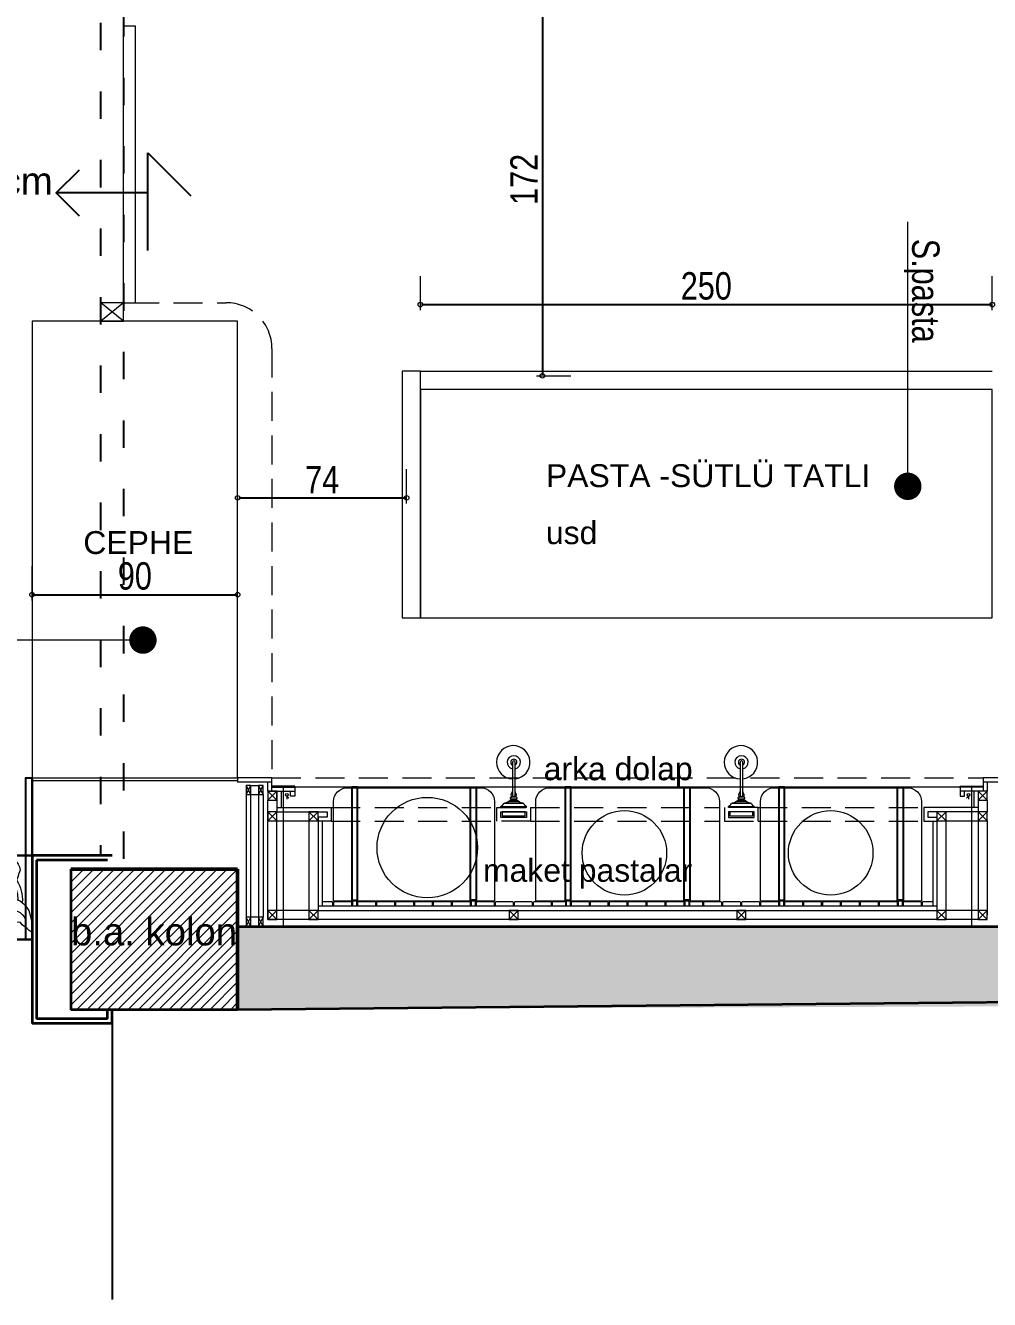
# Model space of a CAD drawing. Header units: millimetres. Extents: x 54215 to 67697, y 23496 to 56611.
# Drawn here: x 56308 to 56730, y 44466 to 45023 of the extents above; entities that cross this region are included whole.
import ezdxf

# ---------------------------------------------------------------- set-up
doc = ezdxf.new("R2010")
doc.units = ezdxf.units.MM
doc.linetypes.add('ACAD_ISO03W100', pattern=[30, 12, -18])
doc.linetypes.add('DASHED', pattern=[19.05, 12.7, -6.35])
for name, color, linetype, lineweight in [('- 0.09', 9, 'Continuous', 9), ('- 0.25', 43, 'Continuous', 25), ('- 0.35', 3, 'Continuous', 35), ('- 0.50', 30, 'Continuous', 50), ('b_ince', 87, 'Continuous', 15), ('no3_ahsap gorunus on ince', 32, 'Continuous', 13), ('no3_cam gorunus on', 142, 'Continuous', 15), ('no3_cam kesit arka', 141, 'Continuous', 18), ('no3_duvar kaplama', 8, 'Continuous', 0), ('no3_duvar mevcut', 4, 'Continuous', 35), ('no3_kutu profil gorunus', 8, 'Continuous', 0), ('no3_kutuprofil kesit', 74, 'Continuous', 18), ('no3_mobilya aydınlatma', 50, 'Continuous', 13), ('no3_paslanmaz gorunus arka', 173, 'Continuous', 13), ('no3_paslanmaz gorunus on', 163, 'Continuous', 15), ('no3_yazı sıhhi tesisat', 172, 'Continuous', 0), ('no3_ölçü tefriş', 252, 'Continuous', 0), ('t_tefriş', 206, 'Continuous', 30), ('t_yazı', 154, 'Continuous', 25), ('ölçü', 4, 'Continuous', 13)]:
    doc.layers.add(name, color=color, linetype=linetype, lineweight=lineweight)
doc.layers.add('0 rölöve', color=7, linetype='Continuous', true_color=0xf1380e)
for name, color, linetype, lineweight, true_color in [('no3_ahsap kesit on', 7, 'Continuous', 20, 0xfca103), ('no3_alçıpan kesit', 7, 'Continuous', 20, 0xf5003d), ('no3_doğrama kesit', 7, 'Continuous', 18, 0x35355a), ('no3_tefriş ön kalın', 7, 'Continuous', 20, 0x45008a)]:
    doc.layers.add(name, color=color, linetype=linetype, lineweight=lineweight, true_color=true_color)
doc.layers.add('SIH', color=4, linetype='Continuous')
doc.styles.add('olcu', font='arial.ttf', dxfattribs={"width": 0.8})
doc.styles.get("Standard").update_dxf_attribs({"font": 'arial.ttf'})
doc.styles.add('YAZI', font='arial.ttf', dxfattribs={"width": 0.8, "height": 0.6})
doc.dimstyles.new('tufan', dxfattribs={"dimtxt": 12, "dimasz": 0.5, "dimexe": 1.25, "dimexo": 0.625, "dimgap": 2, "dimtad": 1, "dimdec": 0, "dimzin": 1, "dimtxsty": 'olcu', "dimblk1": 'sol', "dimblk2": 'sag', "dimsah": 1, "dimcen": 0, "dimse1": 1, "dimse2": 1, "dimclrd": 256, "dimclrt": 256, "dimadec": 0, "dimazin": 0, "dimtfac": 1, "dimtdec": 0, "dimtix": 1, "dimtmove": 0, "dimatfit": 2, "dimldrblk": 'NONE', "dimfxl": 1.25, "dimarcsym": 0})

# ---------------------------------------------------------------- blocks, each defined once
blk = doc.blocks.new('cicek9')
at = {"linetype": 'Continuous'}
for p, q in [((-0.2707, 0.1233), (-0.2736, 0.1056)), ((-0.2736, 0.1056), (-0.2736, 0.0701)), ((-0.2618, 0.141), (-0.2707, 0.1233)), ((-0.2618, 0.1233), (-0.2618, 0.141)), ((-0.2559, 0.1056), (-0.2618, 0.1233)), ((-0.2411, 0.0849), (-0.2559, 0.1056)), ((-0.2204, 0.0731), (-0.2411, 0.0849)), ((-0.2736, 0.0701), (-0.2707, 0.0524)), ((-0.2707, 0.0524), (-0.2618, 0.0347)), ((-0.2618, 0.0347), (-0.2441, 0.0229)), ((-0.2441, 0.0229), (-0.2263, 0.0081)), ((-0.2263, 0.0081), (-0.2086, -0.0037)), ((-0.2027, 0.0672), (-0.2204, 0.0731)), ((-0.1849, 0.0642), (-0.2027, 0.0672)), ((-0.1642, 0.0583), (-0.1849, 0.0642)), ((-0.1465, 0.0524), (-0.1642, 0.0583)), ((-0.1288, 0.0554), (-0.1465, 0.0524)), ((-0.111, 0.0554), (-0.1288, 0.0554)), ((-0.0903, 0.0583), (-0.111, 0.0554)), ((-0.0696, 0.0583), (-0.0903, 0.0583)), ((-0.0785, -0.0421), (-0.0076, 0.0051)), ((-0.0519, 0.0554), (-0.0696, 0.0583)), ((-0.0342, 0.0436), (-0.0519, 0.0554)), ((-0.0164, 0.0288), (-0.0342, 0.0436)), ((-0.0016, 0.0111), (-0.0164, 0.0288)), ((-0.0076, 0.0051), (-0.0016, 0.0081)), ((-0.2086, -0.0037), (-0.1908, -0.0126)), ((-0.1908, -0.0126), (-0.1554, -0.0362)), ((-0.1554, -0.0362), (-0.1347, -0.048)), ((-0.1347, -0.048), (-0.0962, -0.048)), ((-0.0962, -0.048), (-0.0785, -0.0421))]:
    blk.add_line(p, q, dxfattribs=at)
for points in [[(0.022, 0.3065), (0.0397, 0.3213), (0.0427, 0.3242)], [(0.0279, 0.0258), (0.0457, 0.0347), (0.0634, 0.0465), (0.0752, 0.0672), (0.0841, 0.0849), (0.09, 0.1026), (0.09, 0.1204), (0.0782, 0.1558), (0.0693, 0.1735), (0.0664, 0.1913), (0.0575, 0.209), (0.0516, 0.2445), (0.0457, 0.2622), (0.0397, 0.2976), (0.0397, 0.3154), (0.0486, 0.3331), (0.0634, 0.3449)], [(-0.0016, 0.0081), (-0.0105, 0.0258), (-0.0401, 0.0613), (-0.0549, 0.082), (-0.0608, 0.0997), (-0.0637, 0.1174), (-0.0696, 0.1351), (-0.0696, 0.1529), (-0.0726, 0.1706), (-0.0667, 0.206), (-0.0578, 0.2238), (-0.0519, 0.2415), (-0.0164, 0.277), (0.0013, 0.2888), (0.0191, 0.3035), (0.022, 0.3065)], [(0.0043, 0.014), (0.0013, 0.0317), (-0.0105, 0.0672), (-0.0105, 0.0849), (-0.0016, 0.1026), (0.0102, 0.1204), (0.0279, 0.1558), (0.0309, 0.1735), (0.0309, 0.1913), (0.025, 0.209), (0.0191, 0.2445), (0.0191, 0.2504)], [(-0.1169, 0.0701), (-0.1347, 0.082), (-0.1465, 0.1026), (-0.1554, 0.1204), (-0.1613, 0.1381), (-0.1642, 0.1558), (-0.1642, 0.1765), (-0.1613, 0.1942), (-0.1524, 0.212), (-0.1495, 0.1942), (-0.1347, 0.1765), (-0.1169, 0.1588), (-0.0992, 0.1529), (-0.0815, 0.1499), (-0.0785, 0.1499)], [(-0.0933, 0.0938), (-0.0992, 0.1115), (-0.1169, 0.1233), (-0.1347, 0.1381), (-0.1465, 0.1529)], [(-0.0105, 0.0111), (-0.046, 0.017), (-0.0637, 0.014), (-0.0844, 0.0081), (-0.1022, -0.0008), (-0.1199, -0.0067), (-0.1376, -0.0067), (-0.1554, 0.0022), (-0.1731, 0.014), (-0.1908, 0.0288), (-0.2086, 0.0406), (-0.2115, 0.0465)], [(0.2408, -0.0717), (0.223, -0.0628), (0.2053, -0.0598), (0.1876, -0.0539), (0.1787, -0.0362), (0.1669, -0.0008), (0.1491, 0.014), (0.1314, 0.0229), (0.0782, 0.0317), (0.0427, 0.0258), (0.025, 0.0258), (0.0043, 0.014), (-0.0046, 0.0081)], [(0.0013, 0.0081), (0.0072, -0.0126), (0.025, -0.0658), (0.0545, -0.1012), (0.0723, -0.116), (0.09, -0.1248), (0.1077, -0.1308), (0.1284, -0.1337), (0.1462, -0.1367), (0.1669, -0.1308), (0.1846, -0.1219), (0.2023, -0.1071), (0.223, -0.0923), (0.2378, -0.0746), (0.2408, -0.0717)], [(0.0043, 0.0111), (0.022, -0.0067), (0.0397, -0.0214), (0.0634, -0.0569), (0.0811, -0.0746), (0.0989, -0.0894), (0.1166, -0.0983), (0.1344, -0.1012), (0.1876, -0.1012), (0.2053, -0.0894), (0.2053, -0.0864)], [(-0.0549, -0.0273), (-0.0696, -0.0451), (-0.1228, -0.0805), (-0.1406, -0.0983), (-0.1554, -0.1189), (-0.1642, -0.1544), (-0.1642, -0.1987), (-0.1524, -0.2342), (-0.1435, -0.2519), (-0.1376, -0.2696), (-0.1199, -0.3051), (-0.1051, -0.3169)], [(-0.0076, -0.0185), (-0.0164, -0.0392), (-0.043, -0.0923), (-0.0549, -0.1101), (-0.0726, -0.1278), (-0.0903, -0.1426), (-0.1051, -0.1603), (-0.114, -0.178), (-0.1169, -0.1957), (-0.1199, -0.2164), (-0.1169, -0.2282)], [(-0.1051, -0.3198), (-0.0962, -0.2992), (-0.0933, -0.2814), (-0.0815, -0.246), (-0.0815, -0.2282), (-0.0637, -0.2135), (-0.046, -0.2046), (0.0072, -0.1692), (0.022, -0.1514), (0.025, -0.1337), (0.0279, -0.113), (0.0309, -0.0953), (0.0279, -0.0776), (0.025, -0.0569), (0.022, -0.0451)]]:
    blk.add_lwpolyline(points, dxfattribs=at)
for radius, start, end in [(0.2091, 109.00067, 126.8665), (0.1812, 113.37135, 122.6233), (0.2091, 343.79773, 72.69853), (0.1812, 349.16958, 66.16952), (0.2091, 139.96403, 161.46828), (0.1812, 144.58697, 160.58638), (0.2091, 180.93223, 220.30449), (0.1812, 186.24725, 216.0298), (0.2091, 257.50019, 320.80393), (0.1812, 266.71, 312.80278)]:
    blk.add_arc((0, 0), radius, start, end, dxfattribs=at)
blk = doc.blocks.new('sol')
at = {"layer": 'ölçü'}
blk.add_line((0, 5), (0, -25), dxfattribs=at)
blk.add_circle((0, 0), 2, dxfattribs=at)
blk = doc.blocks.new('sag')
at = {"layer": 'ölçü'}
blk.add_line((0, -5), (0, 25), dxfattribs=at)
blk.add_circle((0, 0), 2, dxfattribs=at)
blk = doc.blocks.new('*D433')
at = {"layer": 'Defpoints', "color": 0, "transparency": 16777216}
for p in [(56731.25, 44901.13), (56480.83, 44863.95), (56731.25, 44863.95)]:
    blk.add_point(p, dxfattribs=at)
at = {"layer": 'no3_ölçü tefriş', "lineweight": -2, "transparency": 16777216}
blk.add_line((56481.33, 44901.13), (56730.75, 44901.13), dxfattribs=at)
at = {"layer": 'no3_ölçü tefriş', "lineweight": -2, "transparency": 16777216, "xscale": 0.5, "yscale": 0.5, "zscale": 0.5, "rotation": 180}
blk.add_blockref('sol', (56480.83, 44901.13), dxfattribs=at)
at = {"layer": 'no3_ölçü tefriş', "lineweight": -2, "transparency": 16777216, "xscale": 0.5, "yscale": 0.5, "zscale": 0.5}
blk.add_blockref('sag', (56731.25, 44901.13), dxfattribs=at)
at = {"layer": 'no3_ölçü tefriş', "transparency": 16777216, "insert": (56606.04, 44909.25), "char_height": 12, "attachment_point": 5, "style": 'olcu'}
blk.add_mtext('250', dxfattribs=at)
blk = doc.blocks.new('_None')
blk = doc.blocks.new('*D434')
at = {"layer": 'Defpoints', "color": 0, "transparency": 16777216}
for p in [(56290.92, 44893.95), (56310.83, 44893.95), (56310.83, 44663.95)]:
    blk.add_point(p, dxfattribs=at)
at = {"layer": 'no3_ölçü tefriş', "lineweight": -2, "transparency": 16777216}
blk.add_line((56290.92, 44664.45), (56290.92, 44893.45), dxfattribs=at)
at = {"layer": 'no3_ölçü tefriş', "lineweight": -2, "transparency": 16777216, "xscale": 0.5, "yscale": 0.5, "zscale": 0.5}
for name, p, rotation in [('sag', (56290.92, 44893.95), 89.99999999999999), ('sol', (56290.92, 44663.95), 270)]:
    blk.add_blockref(name, p, dxfattribs=dict(at, rotation=rotation))
at = {"layer": 'no3_ölçü tefriş', "transparency": 16777216, "insert": (56282.79, 44778.95), "char_height": 12, "attachment_point": 5, "rotation": 90, "style": 'olcu'}
blk.add_mtext('230', dxfattribs=at)
blk = doc.blocks.new('*D435')
at = {"layer": 'Defpoints', "color": 0, "transparency": 16777216}
for p in [(56310.83, 44783.76), (56400.83, 44783.76), (56400.83, 44774.15)]:
    blk.add_point(p, dxfattribs=at)
at = {"layer": 'no3_ölçü tefriş', "lineweight": -2, "transparency": 16777216}
blk.add_line((56311.33, 44774.15), (56400.33, 44774.15), dxfattribs=at)
at = {"layer": 'no3_ölçü tefriş', "lineweight": -2, "transparency": 16777216, "xscale": 0.5, "yscale": 0.5, "zscale": 0.5, "rotation": 180}
blk.add_blockref('sol', (56310.83, 44774.15), dxfattribs=at)
at = {"layer": 'no3_ölçü tefriş', "lineweight": -2, "transparency": 16777216, "xscale": 0.5, "yscale": 0.5, "zscale": 0.5}
blk.add_blockref('sag', (56400.83, 44774.15), dxfattribs=at)
at = {"layer": 'no3_ölçü tefriş', "transparency": 16777216, "insert": (56355.83, 44782.28), "char_height": 12, "attachment_point": 5, "style": 'olcu'}
blk.add_mtext('90', dxfattribs=at)
blk = doc.blocks.new('*D436')
at = {"layer": 'Defpoints', "color": 0, "transparency": 16777216}
for p in [(56474.83, 44816.53), (56400.83, 44793.95), (56474.83, 44763.95)]:
    blk.add_point(p, dxfattribs=at)
at = {"layer": 'no3_ölçü tefriş', "lineweight": -2, "transparency": 16777216}
blk.add_line((56401.33, 44816.53), (56474.33, 44816.53), dxfattribs=at)
at = {"layer": 'no3_ölçü tefriş', "lineweight": -2, "transparency": 16777216, "xscale": 0.5, "yscale": 0.5, "zscale": 0.5, "rotation": 180}
blk.add_blockref('sol', (56400.83, 44816.53), dxfattribs=at)
at = {"layer": 'no3_ölçü tefriş', "lineweight": -2, "transparency": 16777216, "xscale": 0.5, "yscale": 0.5, "zscale": 0.5}
blk.add_blockref('sag', (56474.83, 44816.53), dxfattribs=at)
at = {"layer": 'no3_ölçü tefriş', "transparency": 16777216, "insert": (56437.83, 44824.53), "char_height": 12, "attachment_point": 5, "style": 'olcu'}
blk.add_mtext('74', dxfattribs=at)
blk = doc.blocks.new('*D443')
at = {"layer": '0 rölöve', "lineweight": -2, "transparency": 16777216}
blk.add_line((56534.26, 45041.45), (56534.26, 44870.45), dxfattribs=at)
at = {"layer": 'Defpoints', "color": 0, "transparency": 16777216}
for p in [(56457.83, 45041.95), (56480.83, 44869.95), (56534.26, 44869.95)]:
    blk.add_point(p, dxfattribs=at)
at = {"layer": '0 rölöve', "lineweight": -2, "transparency": 16777216, "xscale": 0.5, "yscale": 0.5, "zscale": 0.5}
for name, p, rotation in [('sol', (56534.26, 45041.95), 90), ('sag', (56534.26, 44869.95), 270)]:
    blk.add_blockref(name, p, dxfattribs=dict(at, rotation=rotation))
at = {"layer": '0 rölöve', "transparency": 16777216, "insert": (56526.23, 44955.95), "char_height": 12, "attachment_point": 5, "rotation": 90, "style": 'olcu'}
blk.add_mtext('172', dxfattribs=at)
blk = doc.blocks.new('plan girişblok')
at = {"layer": '- 0.09'}
h = blk.add_hatch(dxfattribs=at)
h.set_pattern_fill('ANSI31', color=256)
h.set_pattern_definition([(45, (2446.458, 1691.4684), (-2.245064, 2.245064), [])])
h.paths.add_polyline_path([(3742.07, 3361.46), (3669.07, 3361.46), (3669.07, 3299.96), (3742.07, 3299.96)])
h.paths.add_polyline_path([(4427.57, 3356.96), (4354.07, 3356.96), (4354.07, 3295.46), (4427.57, 3295.46)])
h.paths.add_polyline_path([(5009.07, 3355.96), (4935.57, 3355.96), (4935.57, 3294.46), (5009.07, 3294.46)])
h.paths.add_polyline_path([(5006.07, 2568.46), (4933.07, 2568.46), (4933.07, 2506.96), (5006.07, 2506.96)])
h.paths.add_polyline_path([(4427.57, 2569.46), (4354.57, 2569.46), (4354.57, 2507.96), (4427.57, 2507.96)])
h.paths.add_polyline_path([(3742.07, 2563.46), (3669.07, 2563.46), (3669.07, 2501.96), (3742.07, 2501.96)])
at = {"layer": 'no3_duvar kaplama'}
h = blk.add_hatch(color=256, dxfattribs=at)
h.dxf.hatch_style = 1
h.paths.add_polyline_path([(3669.07, 2563.46), (3687.07, 2563.46), (3669.07, 2563.46), (3669.07, 2501.96), (3687.07, 2501.96), (5226.73, 2507.87), (5230.28, 3355.96), (3742.07, 3356.96), (3687.07, 3361.46), (3669.07, 3361.46), (3669.07, 3293.96), (3687.07, 3293.96), (3687.07, 3299.96), (3669.07, 3299.96), (3669.07, 3361.46), (3742.07, 3361.46), (3742.07, 3321.96), (4354.07, 3321.96), (4354.07, 3356.96), (4427.57, 3356.96), (4427.57, 3322.96), (4935.57, 3322.96), (4935.57, 3355.96), (5009.07, 3355.96), (5009.07, 3318.96), (5144.57, 3318.96), (5144.57, 3310.46), (5191.07, 3310.46), (5191.07, 2572.96), (5169.13, 2572.96), (5169.13, 2538.46), (5006.07, 2538.46), (5006.07, 2506.96), (4933.07, 2506.96), (4933.07, 2538.46), (4427.57, 2538.46), (4427.57, 2507.96), (4354.57, 2507.96), (4354.57, 2538.46), (3742.07, 2538.46), (3742.07, 2501.96), (3669.07, 2501.96)])
h.paths.add_polyline_path([(5191.07, 2684.86), (5191.07, 2661.57), (5203.3, 2661.57), (5203.3, 2684.86)], flags=17)
at = {"layer": '- 0.35'}
for p, q in [((3652.07, 2569.46), (3652.07, 2495.96)), ((3687.07, 2569.46), (3652.07, 2569.46)), ((3685.07, 2567.46), (3654.07, 2567.46)), ((3654.07, 2567.46), (3654.07, 2497.96)), ((3687.07, 2495.96), (3652.07, 2495.96)), ((3685.07, 2497.96), (3654.07, 2497.96))]:
    blk.add_line(p, q, dxfattribs=at)
at = {"layer": '- 0.35', "color": 2}
for p, q in [((3685.07, 2497.96), (3685.07, 2501.96)), ((3687.07, 2495.96), (3687.07, 2501.96))]:
    blk.add_line(p, q, dxfattribs=at)
at = {"layer": '- 0.50'}
for q in [(3669.07, 2563.46), (3742.07, 2501.96)]:
    blk.add_line((3742.07, 2563.46), q, dxfattribs=at)
blk.add_line((3652.07, 2569.46), (3652.07, 2603.46))
for points in [[(3792.05, 2549.96), (3794.55, 2549.96), (3794.55, 2599.46), (3792.05, 2599.46)], [(3846.55, 2549.96), (3844.05, 2549.96), (3844.05, 2599.46), (3846.55, 2599.46)], [(3885.52, 2549.96), (3888.02, 2549.96), (3888.02, 2599.46), (3885.52, 2599.46)], [(3940.02, 2549.96), (3937.52, 2549.96), (3937.52, 2599.46), (3940.02, 2599.46)], [(3978.98, 2549.96), (3981.48, 2549.96), (3981.48, 2599.46), (3978.98, 2599.46)], [(4033.48, 2549.96), (4030.98, 2549.96), (4030.98, 2599.46), (4033.48, 2599.46)]]:
    blk.add_lwpolyline(points, close=True)
at = {"layer": '0 rölöve'}
blk.add_line((3687.07, 2495.96), (3687.07, 2375.13), dxfattribs=at)
at = {"layer": 'no3_ahsap kesit on'}
for p, q in [((3757.07, 2603.46), (3742.07, 2603.46)), ((3742.07, 2603.46), (3742.07, 2601.66)), ((3757.07, 2601.66), (3742.07, 2601.66)), ((3767.07, 2599.46), (3767.07, 2595.46)), ((4058.48, 2599.46), (4058.48, 2595.46)), ((4083.48, 2603.46), (4068.48, 2603.46)), ((4068.48, 2603.46), (4068.48, 2597.66)), ((4083.48, 2601.66), (4068.48, 2601.66)), ((4070.28, 2601.66), (4070.28, 2597.66)), ((3755.27, 2597.66), (3767.07, 2597.66)), ((3759.27, 2597.66), (3759.27, 2588.66)), ((3761.07, 2597.66), (3761.07, 2590.46)), ((3765.27, 2595.46), (3765.27, 2597.66)), ((3767.07, 2595.46), (3765.27, 2595.46)), ((4070.28, 2597.66), (4058.48, 2597.66)), ((4058.48, 2595.46), (4060.28, 2595.46)), ((4060.28, 2595.46), (4060.28, 2597.66)), ((4064.48, 2597.66), (4064.48, 2590.46)), ((4066.28, 2597.66), (4066.28, 2588.66)), ((3777.27, 2586.26), (3777.27, 2545.46)), ((3779.07, 2584.46), (3779.07, 2547.46)), ((4046.48, 2584.46), (4046.48, 2547.46)), ((4048.28, 2586.26), (4048.28, 2545.46)), ((3777.27, 2547.46), (4048.28, 2547.46)), ((3777.27, 2545.46), (4048.28, 2545.46))]:
    blk.add_line(p, q, dxfattribs=at)
for points in [[(3757.07, 2597.66), (3757.07, 2603.46), (3742.07, 2603.46)], [(3755.27, 2597.66), (3755.27, 2601.66), (3742.07, 2601.66)], [(4083.48, 2538.46), (4083.48, 2603.46), (4068.48, 2603.46)], [(4081.68, 2538.46), (4081.68, 2601.66), (4068.48, 2601.66)], [(3759.27, 2590.46), (3783.07, 2590.46), (3783.07, 2584.46), (3777.27, 2584.46)], [(3759.27, 2588.66), (3781.27, 2588.66), (3781.27, 2586.26), (3777.27, 2586.26)], [(4066.28, 2590.46), (4042.48, 2590.46), (4042.48, 2584.46), (4048.28, 2584.46)], [(4066.28, 2588.66), (4044.28, 2588.66), (4044.28, 2586.26), (4048.28, 2586.26)], [(3779.07, 2547.46), (3783.75, 2547.46), (3783.75, 2548.96), (3783.45, 2549.26), (3779.07, 2549.26)], [(3885.57, 2549.26), (3880.05, 2549.26), (3879.75, 2548.96), (3879.75, 2547.46), (3885.57, 2547.46)], [(3937.78, 2547.46), (3945.78, 2547.46), (3945.78, 2548.96), (3945.48, 2549.26), (3940.07, 2549.26)], [(4046.48, 2549.26), (4042.08, 2549.26), (4041.78, 2548.96), (4041.78, 2547.46), (4046.48, 2547.46)]]:
    blk.add_lwpolyline(points, dxfattribs=at)
for points in [[(3857.93, 2588.66), (3857.93, 2586.86), (3867.93, 2586.86), (3867.93, 2588.66)], [(3957.62, 2588.66), (3957.62, 2586.86), (3967.62, 2586.86), (3967.62, 2588.66)], [(3792.05, 2548.96), (3791.75, 2549.26), (3784.35, 2549.26), (3784.05, 2548.96), (3784.05, 2547.46), (3792.05, 2547.46)], [(3802.55, 2548.96), (3802.25, 2549.26), (3794.85, 2549.26), (3794.55, 2548.96), (3794.55, 2547.46), (3802.55, 2547.46)], [(3810.85, 2548.96), (3810.55, 2549.26), (3803.15, 2549.26), (3802.85, 2548.96), (3802.85, 2547.46), (3810.85, 2547.46)], [(3819.15, 2548.96), (3818.85, 2549.26), (3811.45, 2549.26), (3811.15, 2548.96), (3811.15, 2547.46), (3819.15, 2547.46)], [(3827.45, 2548.96), (3827.15, 2549.26), (3819.75, 2549.26), (3819.45, 2548.96), (3819.45, 2547.46), (3827.45, 2547.46)], [(3835.75, 2548.96), (3835.45, 2549.26), (3828.05, 2549.26), (3827.75, 2548.96), (3827.75, 2547.46), (3835.75, 2547.46)], [(3844.05, 2548.96), (3843.75, 2549.26), (3836.35, 2549.26), (3836.05, 2548.96), (3836.05, 2547.46), (3844.05, 2547.46)], [(3854.55, 2548.96), (3854.25, 2549.26), (3846.85, 2549.26), (3846.55, 2548.96), (3846.55, 2547.46), (3854.55, 2547.46)], [(3862.85, 2548.96), (3862.55, 2549.26), (3855.15, 2549.26), (3854.85, 2548.96), (3854.85, 2547.46), (3862.85, 2547.46)], [(3871.15, 2548.96), (3870.85, 2549.26), (3863.45, 2549.26), (3863.15, 2548.96), (3863.15, 2547.46), (3871.15, 2547.46)], [(3879.45, 2548.96), (3879.15, 2549.26), (3871.75, 2549.26), (3871.45, 2548.96), (3871.45, 2547.46), (3879.45, 2547.46)], [(3896.07, 2548.96), (3895.77, 2549.26), (3888.37, 2549.26), (3888.07, 2548.96), (3888.07, 2547.46), (3896.07, 2547.46)], [(3904.37, 2548.96), (3904.07, 2549.26), (3896.67, 2549.26), (3896.37, 2548.96), (3896.37, 2547.46), (3904.37, 2547.46)], [(3912.67, 2548.96), (3912.37, 2549.26), (3904.97, 2549.26), (3904.67, 2548.96), (3904.67, 2547.46), (3912.67, 2547.46)], [(3920.97, 2548.96), (3920.67, 2549.26), (3913.27, 2549.26), (3912.97, 2548.96), (3912.97, 2547.46), (3920.97, 2547.46)], [(3929.27, 2548.96), (3928.97, 2549.26), (3921.57, 2549.26), (3921.27, 2548.96), (3921.27, 2547.46), (3929.27, 2547.46)], [(3937.57, 2548.96), (3937.27, 2549.26), (3929.87, 2549.26), (3929.57, 2548.96), (3929.57, 2547.46), (3937.57, 2547.46)], [(3954.08, 2548.96), (3953.78, 2549.26), (3946.38, 2549.26), (3946.08, 2548.96), (3946.08, 2547.46), (3954.08, 2547.46)], [(3962.38, 2548.96), (3962.08, 2549.26), (3954.68, 2549.26), (3954.38, 2548.96), (3954.38, 2547.46), (3962.38, 2547.46)], [(3970.68, 2548.96), (3970.38, 2549.26), (3962.98, 2549.26), (3962.68, 2548.96), (3962.68, 2547.46), (3970.68, 2547.46)], [(3978.98, 2548.96), (3978.68, 2549.26), (3971.28, 2549.26), (3970.98, 2548.96), (3970.98, 2547.46), (3978.98, 2547.46)], [(3989.48, 2548.96), (3989.18, 2549.26), (3981.78, 2549.26), (3981.48, 2548.96), (3981.48, 2547.46), (3989.48, 2547.46)], [(3997.78, 2548.96), (3997.48, 2549.26), (3990.08, 2549.26), (3989.78, 2548.96), (3989.78, 2547.46), (3997.78, 2547.46)], [(4006.08, 2548.96), (4005.78, 2549.26), (3998.38, 2549.26), (3998.08, 2548.96), (3998.08, 2547.46), (4006.08, 2547.46)], [(4014.38, 2548.96), (4014.08, 2549.26), (4006.68, 2549.26), (4006.38, 2548.96), (4006.38, 2547.46), (4014.38, 2547.46)], [(4022.68, 2548.96), (4022.38, 2549.26), (4014.98, 2549.26), (4014.68, 2548.96), (4014.68, 2547.46), (4022.68, 2547.46)], [(4030.98, 2548.96), (4030.68, 2549.26), (4023.28, 2549.26), (4022.98, 2548.96), (4022.98, 2547.46), (4030.98, 2547.46)], [(4041.48, 2548.96), (4041.18, 2549.26), (4033.78, 2549.26), (4033.48, 2548.96), (4033.48, 2547.46), (4041.48, 2547.46)]]:
    blk.add_lwpolyline(points, close=True, dxfattribs=at)
at = {"layer": 'no3_alçıpan kesit'}
for p, q in [((3652.07, 2603.46), (3742.07, 2603.46)), ((3652.07, 2602.26), (3742.07, 2602.26)), ((3757.07, 2599.46), (3767.07, 2599.46)), ((4068.48, 2599.46), (4058.48, 2599.46))]:
    blk.add_line(p, q, dxfattribs=at)
at = {"layer": 'no3_cam kesit arka'}
for points in [[(3757.07, 2599.46), (3767.07, 2599.46), (3767.07, 2599.86), (3757.07, 2599.86)], [(4068.48, 2599.46), (4058.48, 2599.46), (4058.48, 2599.86), (4068.48, 2599.86)]]:
    blk.add_lwpolyline(points, close=True, dxfattribs=at)
at = {"layer": 'no3_doğrama kesit'}
blk.add_lwpolyline([(3692.15, 2811.28), (3692.15, 2932.68), (3697.15, 2932.68), (3697.15, 2811.28)], close=True, dxfattribs=at)
at = {"layer": 'no3_duvar kaplama', "linetype": 'DASHED'}
for p, q in [((3757.07, 2603.46), (4068.48, 2603.46)), ((3783.07, 2590.46), (3855.54, 2590.46)), ((3870.32, 2590.46), (3952.79, 2590.46)), ((3970.01, 2590.46), (4042.48, 2590.46)), ((3783.07, 2584.46), (3855.54, 2584.46)), ((3870.32, 2584.46), (3952.79, 2584.46)), ((3970.01, 2584.46), (4042.48, 2584.46))]:
    blk.add_line(p, q, dxfattribs=at)
blk.add_lwpolyline([(3694.98, 2811.46), (3737.07, 2811.46, -0.414214), (3757.07, 2791.46), (3757.07, 2603.46)], format="xyb", dxfattribs=at)
for points in [[(3855.54, 2590.46), (3870.32, 2590.46), (3870.32, 2584.46), (3855.54, 2584.46)], [(3857.34, 2588.66), (3868.52, 2588.66), (3868.52, 2586.14), (3857.34, 2586.14)], [(3970.01, 2590.46), (3955.23, 2590.46), (3955.23, 2584.46), (3970.01, 2584.46)], [(3968.21, 2588.66), (3957.03, 2588.66), (3957.03, 2586.14), (3968.21, 2586.14)]]:
    blk.add_lwpolyline(points, close=True, dxfattribs=at)
at = {"layer": 'no3_duvar mevcut'}
for p, q in [((3669.07, 2563.46), (3669.07, 2501.96)), ((3742.07, 2563.46), (3669.07, 2563.46)), ((3742.07, 2563.46), (3742.07, 2501.96)), ((3742.07, 2538.46), (4354.57, 2538.46)), ((4354.57, 2507.96), (3742.07, 2501.96)), ((3742.07, 2501.96), (3669.07, 2501.96))]:
    blk.add_line(p, q, dxfattribs=at)
at = {"layer": 'no3_kutu profil gorunus'}
for p, q in [((3747.87, 2600.16), (3751.27, 2600.16)), ((3745.87, 2596.16), (3745.87, 2542.46)), ((3753.27, 2596.16), (3753.27, 2542.46)), ((3755.27, 2541.46), (3755.27, 2593.66)), ((4070.28, 2593.66), (4070.28, 2588.66)), ((4070.28, 2584.66), (4070.28, 2543.46)), ((4048.28, 2541.46), (3755.27, 2541.46)), ((4066.28, 2541.46), (4052.28, 2541.46))]:
    blk.add_line(p, q, dxfattribs=at)
for points in [[(3747.87, 2596.16), (3751.27, 2596.16), (3751.27, 2542.46), (3747.87, 2542.46)], [(3759.27, 2584.66), (3773.27, 2584.66), (3773.27, 2545.46), (3759.27, 2545.46)], [(4052.28, 2584.66), (4066.28, 2584.66), (4066.28, 2545.46), (4052.28, 2545.46)]]:
    blk.add_lwpolyline(points, close=True, dxfattribs=at)
at = {"layer": 'no3_kutuprofil kesit'}
for p, q in [((3692.15, 2811.46), (3682.15, 2803.46)), ((3692.15, 2803.46), (3682.15, 2811.46)), ((3745.87, 2596.16), (3747.87, 2600.16)), ((3747.87, 2596.16), (3745.87, 2600.16)), ((3751.27, 2596.16), (3753.27, 2600.16)), ((3753.27, 2596.16), (3751.27, 2600.16)), ((3755.27, 2593.66), (3759.27, 2597.66)), ((3759.27, 2593.66), (3755.27, 2597.66)), ((4066.28, 2593.66), (4070.28, 2597.66)), ((4070.28, 2593.66), (4066.28, 2597.66)), ((3755.27, 2584.66), (3759.27, 2588.66)), ((3759.27, 2584.66), (3755.27, 2588.66)), ((3773.27, 2584.66), (3777.27, 2588.66)), ((3777.27, 2584.66), (3773.27, 2588.66)), ((4048.28, 2584.66), (4052.28, 2588.66)), ((4052.28, 2584.66), (4048.28, 2588.66)), ((4066.28, 2584.66), (4070.28, 2588.66)), ((4070.28, 2584.66), (4066.28, 2588.66)), ((3755.27, 2541.46), (3759.27, 2545.46)), ((3759.27, 2541.46), (3755.27, 2545.46)), ((3773.27, 2541.46), (3777.27, 2545.46)), ((3777.27, 2541.46), (3773.27, 2545.46)), ((3860.93, 2541.46), (3864.93, 2545.46)), ((3864.93, 2541.46), (3860.93, 2545.46)), ((3960.62, 2541.46), (3964.62, 2545.46)), ((3964.62, 2541.46), (3960.62, 2545.46)), ((4048.28, 2541.46), (4052.28, 2545.46)), ((4052.28, 2541.46), (4048.28, 2545.46)), ((4066.28, 2541.46), (4070.28, 2545.46)), ((4070.28, 2541.46), (4066.28, 2545.46)), ((3745.87, 2538.46), (3747.87, 2542.46)), ((3747.87, 2538.46), (3745.87, 2542.46)), ((3751.27, 2538.46), (3753.27, 2542.46)), ((3753.27, 2538.46), (3751.27, 2542.46))]:
    blk.add_line(p, q, dxfattribs=at)
for points in [[(3682.15, 2803.46), (3692.15, 2803.46), (3692.15, 2811.46), (3682.15, 2811.46)], [(3745.87, 2596.16), (3747.87, 2596.16), (3747.87, 2600.16), (3745.87, 2600.16)], [(3751.27, 2596.16), (3753.27, 2596.16), (3753.27, 2600.16), (3751.27, 2600.16)], [(3755.27, 2593.66), (3759.27, 2593.66), (3759.27, 2597.66), (3755.27, 2597.66)], [(4066.28, 2593.66), (4070.28, 2593.66), (4070.28, 2597.66), (4066.28, 2597.66)], [(3755.27, 2584.66), (3759.27, 2584.66), (3759.27, 2588.66), (3755.27, 2588.66)], [(3773.27, 2584.66), (3777.27, 2584.66), (3777.27, 2588.66), (3773.27, 2588.66)], [(4048.28, 2584.66), (4052.28, 2584.66), (4052.28, 2588.66), (4048.28, 2588.66)], [(4066.28, 2584.66), (4070.28, 2584.66), (4070.28, 2588.66), (4066.28, 2588.66)], [(3755.27, 2541.46), (3759.27, 2541.46), (3759.27, 2545.46), (3755.27, 2545.46)], [(3773.27, 2541.46), (3777.27, 2541.46), (3777.27, 2545.46), (3773.27, 2545.46)], [(3860.93, 2541.46), (3864.93, 2541.46), (3864.93, 2545.46), (3860.93, 2545.46)], [(3960.62, 2541.46), (3964.62, 2541.46), (3964.62, 2545.46), (3960.62, 2545.46)], [(4048.28, 2541.46), (4052.28, 2541.46), (4052.28, 2545.46), (4048.28, 2545.46)], [(4066.28, 2541.46), (4070.28, 2541.46), (4070.28, 2545.46), (4066.28, 2545.46)], [(3745.87, 2538.46), (3747.87, 2538.46), (3747.87, 2542.46), (3745.87, 2542.46)], [(3751.27, 2538.46), (3753.27, 2538.46), (3753.27, 2542.46), (3751.27, 2542.46)]]:
    blk.add_lwpolyline(points, close=True, dxfattribs=at)
for points in [[(3652.07, 2603.46), (3649.07, 2603.46), (3649.07, 2532.71), (3652.07, 2532.71)], [(3652.07, 2603.26), (3649.27, 2603.26), (3649.27, 2532.91), (3652.07, 2532.91)]]:
    blk.add_lwpolyline(points, dxfattribs=at)
at = {"layer": 'no3_mobilya aydınlatma'}
for p, q in [((3763.58, 2595.45), (3764.48, 2594.56)), ((3763.58, 2595.45), (3763.58, 2594.19)), ((4062.05, 2595.45), (4061.16, 2594.56)), ((4062.05, 2595.45), (4062.05, 2594.19))]:
    blk.add_line(p, q, dxfattribs=at)
for centre in [(3763.58, 2596.07), (4062.05, 2596.07)]:
    blk.add_circle(centre, 0.615, dxfattribs=at)
at = {"layer": 'no3_paslanmaz gorunus arka'}
blk.add_lwpolyline([(3652.07, 2603.46), (3742.07, 2603.46), (3742.07, 2803.46), (3652.07, 2803.46)], close=True, dxfattribs=at)
at = {"layer": 'no3_paslanmaz gorunus on'}
for points in [[(3794.25, 2547.46), (3794.55, 2547.46), (3794.55, 2549.96), (3792.05, 2549.96), (3792.05, 2547.46), (3792.35, 2547.46)], [(3794.25, 2547.46), (3794.25, 2549.66), (3792.35, 2549.66), (3792.35, 2547.46)], [(3846.25, 2547.46), (3846.55, 2547.46), (3846.55, 2549.96), (3844.05, 2549.96), (3844.05, 2547.46), (3844.35, 2547.46)], [(3846.25, 2547.46), (3846.25, 2549.66), (3844.35, 2549.66), (3844.35, 2547.46)], [(3887.77, 2547.46), (3888.07, 2547.46), (3888.07, 2549.96), (3885.57, 2549.96), (3885.57, 2547.46), (3885.87, 2547.46)], [(3887.77, 2547.46), (3887.77, 2549.66), (3885.87, 2549.66), (3885.87, 2547.46)], [(3939.77, 2547.46), (3940.07, 2547.46), (3940.07, 2549.96), (3937.57, 2549.96), (3937.57, 2547.46), (3937.87, 2547.46)], [(3939.77, 2547.46), (3939.77, 2549.66), (3937.87, 2549.66), (3937.87, 2547.46)], [(3981.18, 2547.46), (3981.48, 2547.46), (3981.48, 2549.96), (3978.98, 2549.96), (3978.98, 2547.46), (3979.28, 2547.46)], [(3981.18, 2547.46), (3981.18, 2549.66), (3979.28, 2549.66), (3979.28, 2547.46)], [(4033.18, 2547.46), (4033.48, 2547.46), (4033.48, 2549.96), (4030.98, 2549.96), (4030.98, 2547.46), (4031.28, 2547.46)], [(4033.18, 2547.46), (4033.18, 2549.66), (4031.28, 2549.66), (4031.28, 2547.46)]]:
    blk.add_lwpolyline(points, dxfattribs=at)
at = {"layer": 't_yazı'}
for p, q in [((3702.77, 2834.25), (3702.77, 2877.08)), ((3702.77, 2877.08), (3721.62, 2858.24))]:
    blk.add_line(p, q, dxfattribs=at)
blk = doc.blocks.new('dolaplar')
at = {"layer": 'no3_ahsap gorunus on ince'}
blk.add_lwpolyline([(3822.07, 2781.46), (3814.07, 2781.46), (3814.07, 2673.46), (3822.07, 2673.46)], close=True, dxfattribs=at)
blk.add_lwpolyline([(3822.07, 2773.46), (3822.07, 2781.46), (4072.48, 2781.46)], dxfattribs=at)
at = {"layer": 'no3_paslanmaz gorunus arka'}
blk.add_lwpolyline([(3822.07, 2673.46), (4072.48, 2673.46), (4072.48, 2773.46), (3822.07, 2773.46)], close=True, dxfattribs=at)
at = {"layer": 't_yazı', "char_height": 10, "width": 307.9126, "attachment_point": 7}
for s, insert in [('PASTA -SÜTLÜ TATLI', (3877.05, 2730.62)), ('usd', (3877.05, 2705.65))]:
    blk.add_mtext(s, dxfattribs=dict(at, insert=insert))
blk = doc.blocks.new('dset')
at = {"layer": 'no3_mobilya aydınlatma'}
for p, q in [((56084.31, 26691.73), (56069.99, 26691.73)), ((56083.02, 26691.93), (56082.82, 26691.73)), ((56083.4, 26691.93), (56083.02, 26691.93)), ((56083.02, 26691.93), (56083.02, 26691.73)), ((56083.4, 26691.93), (56083.4, 26691.73)), ((56085.28, 26692.38), (56085.28, 26689.81)), ((56086.13, 26692.22), (56086.13, 26689.97)), ((56086.56, 26692.32), (56086.56, 26689.94)), ((56086.72, 26692.75), (56086.64, 26692.75)), ((56086.64, 26692.75), (56086.64, 26689.43)), ((56086.72, 26689.43), (56086.72, 26692.75)), ((56087.09, 26693.19), (56086.93, 26693.19)), ((56086.93, 26693.19), (56086.93, 26688.99)), ((56087.09, 26693.19), (56087.09, 26688.99)), ((56087.77, 26688.18), (56087.77, 26694)), ((56088.03, 26695.47), (56088.03, 26686.72)), ((56089.81, 26696.74), (56089.27, 26696.74)), ((56089.27, 26685.44), (56089.27, 26696.74)), ((56089.81, 26696.74), (56089.81, 26685.44)), ((56069.99, 26690.53), (56084.31, 26690.53)), ((56083.02, 26690.25), (56082.74, 26690.53)), ((56083.02, 26690.53), (56083.02, 26690.25)), ((56083.02, 26690.25), (56083.4, 26690.25)), ((56083.4, 26690.53), (56083.4, 26690.25)), ((56086.64, 26689.43), (56086.72, 26689.43)), ((56086.93, 26688.99), (56087.09, 26688.99)), ((56089.81, 26685.44), (56089.27, 26685.44))]:
    blk.add_line(p, q, dxfattribs=at)
for centre, radius, start, end in [((56069.99, 26690.92), 7.31, 6.4046, 356.9837), ((56069.99, 26691.13), 2.91, 11.8967, 348.1033), ((56069.99, 26691.13), 1.35, 26.4403, 333.5597), ((56069.99, 26691.13), 0.6, 90, 270), ((56084.31, 26691.13), 1.21, 44.2574, 138.7437), ((56084.31, 26691.13), 0.6, 270, 90), ((56085.22, 26692.02), 0.0577, 223.1492, 355.8199), ((56085.54, 26692.34), 0.267, 97.5798, 173.3688), ((56085.54, 26692.37), 0.241, 25.3259, 96.438), ((56086.47, 26692.84), 0.808, 206.9387, 231.1863), ((56086.05, 26692.3), 0.123, 228.7876, 314.385), ((56086.26, 26692.22), 0.123, 69.4663, 183.9857), ((56086.24, 26692.17), 0.18, 19.9854, 71.2906), ((56086.48, 26692.26), 0.0765, 202.5807, 350.8161), ((56087.45, 26692.39), 0.893, 156.2986, 179.9959), ((56085.79, 26692.33), 0.772, 353.4783, 4.445), ((56087.33, 26692.73), 0.606, 130.6156, 178.1372), ((56088.12, 26693.02), 1.04, 109.6455, 170.496), ((56091.11, 26694.17), 3.34, 157.2538, 182.9643), ((56086.38, 26698.32), 3.29, 299.9975, 331.3658), ((56084.31, 26691.05), 1.21, 221.2563, 315.7426), ((56085.22, 26690.17), 0.0577, 4.1801, 136.8508), ((56085.54, 26689.84), 0.267, 186.6312, 262.4202), ((56085.54, 26689.81), 0.241, 263.562, 334.6741), ((56086.47, 26689.34), 0.808, 128.8137, 153.0613), ((56086.05, 26689.88), 0.123, 45.615, 131.2124), ((56086.26, 26689.96), 0.123, 176.0143, 290.5337), ((56086.24, 26690.02), 0.18, 288.7094, 340.0146), ((56086.48, 26689.92), 0.0765, 9.1839, 157.4193), ((56085.79, 26689.85), 0.772, 355.555, 6.5217), ((56087.45, 26689.79), 0.893, 180.0041, 203.7014), ((56087.33, 26689.45), 0.606, 181.8628, 229.3844), ((56088.12, 26689.16), 1.04, 189.504, 250.3545), ((56091.11, 26688.01), 3.34, 177.0357, 202.7462), ((56086.38, 26683.86), 3.29, 28.6342, 60.0025)]:
    blk.add_arc(centre, radius, start, end, dxfattribs=at)
blk = doc.blocks.new('A$C7E7D3E18')
at = {"layer": 'SIH', "linetype": 'Continuous', "const_width": 6}
blk.add_lwpolyline([(3, 6, 1), (9, 6, 1)], format="xyb", close=True, dxfattribs=at)

msp = doc.modelspace()

# ---------------------------------------------------------------- linework, layer by layer
at = {"layer": '- 0.25', "linetype": 'ACAD_ISO03W100'}
for p, q in [((56350.835, 45390.453), (56350.835, 44653.953)), ((56340.835, 45384.453), (56340.835, 44659.953))]:
    msp.add_line(p, q, dxfattribs=at)
at = {"layer": '- 0.35'}
msp.add_line((56345.835, 44659.953), (56310.835, 44659.953), dxfattribs=at)
at = {"layer": '0 rölöve'}
for p, q in [((56360.865, 44949.985), (56321.418, 44949.985)), ((56310.835, 44693.953), (56310.835, 44659.953))]:
    msp.add_line(p, q, dxfattribs=at)
at = {"layer": '0 rölöve', "linetype": 'ACAD_ISO03W100', "ltscale": 5}
msp.add_line((56310.835, 44623.203), (55634.835, 44623.203), dxfattribs=at)
at = {"layer": '0 rölöve'}
msp.add_lwpolyline([(56331.418, 44959.985), (56321.418, 44949.985), (56331.418, 44939.985)], dxfattribs=at)
at = {"layer": 'no3_cam gorunus on'}
for points in [[(56448.835, 44689.653), (56507.305, 44689.653, -0.4142136), (56513.305, 44683.653), (56513.305, 44639.953), (56442.835, 44639.953), (56442.835, 44683.653, -0.4142136)], [(56537.349, 44689.653), (56605.819, 44689.653, -0.4142136), (56611.819, 44683.653), (56611.819, 44639.953), (56531.349, 44639.953), (56531.349, 44683.653, -0.4142136)], [(56635.759, 44689.653), (56694.229, 44689.653, -0.4142136), (56700.229, 44683.653), (56700.229, 44639.953), (56629.759, 44639.953), (56629.759, 44683.653, -0.4142136)]]:
    msp.add_lwpolyline(points, format="xyb", close=True, dxfattribs=at)
at = {"layer": 'no3_kutu profil gorunus'}
msp.add_lwpolyline([(56722.245, 44628.953), (56722.245, 44689.953), (56420.835, 44689.953), (56420.835, 44628.953)], dxfattribs=at)
at = {"layer": 'no3_tefriş ön kalın'}
for centre, radius in [((56483.874, 44663.427), 22), ((56570.162, 44661.117), 18.5), ((56660.5, 44661.117), 18.5)]:
    msp.add_circle(centre, radius, dxfattribs=at)
at = {"layer": 'no3_yazı sıhhi tesisat'}
for p, q in [((56694.261, 44821.587), (56694.261, 44937.324)), ((56359.358, 44754.287), (56243.621, 44754.287))]:
    msp.add_line(p, q, dxfattribs=at)
at = {"layer": 't_tefriş'}
msp.add_lwpolyline([(56310.835, 44623.203), (55761.835, 44623.203), (55761.835, 44659.953), (56310.835, 44659.953)], close=True, dxfattribs=at)

# ---------------------------------------------------------------- block references
at = {"extrusion": (0, 0, -1), "zscale": -1, "rotation": 18.90912009657019}
for p in [(-56697.993, 44813.966), (-56363.09, 44746.667)]:
    msp.add_blockref('A$C7E7D3E18', p, dxfattribs=at)
at = {"rotation": 270}
for p in [(29830.605, 100770.763), (29930.293, 100770.763)]:
    msp.add_blockref('dset', p, dxfattribs=at)
at = {"layer": '0 rölöve'}
for name in ['plan girişblok', 'dolaplar']:
    msp.add_blockref(name, (52658.765, 42090.494), dxfattribs=at)
at = {"layer": 'b_ince', "xscale": -71.74239622895846, "yscale": 71.74239622895851, "zscale": 71.74239622895851, "rotation": 34.99999999999988}
msp.add_blockref('cicek9', (56291.587, 44640.776), dxfattribs=at)

# ---------------------------------------------------------------- texts
at = {"layer": '0 rölöve'}
for s, p in [('8.5cm', (56274.218, 44949.298)), ('b.a. kolon', (56327.89, 44620.643))]:
    msp.add_text(s, height=12, dxfattribs=at).set_placement(p)
at = {"layer": 'no3_yazı sıhhi tesisat', "insert": (56700.337, 44907.222), "char_height": 12, "width": 65.25724, "attachment_point": 5, "rotation": 270, "style": 'YAZI'}
msp.add_mtext('S.pasta', dxfattribs=at)
at = {"layer": 't_yazı', "char_height": 10, "width": 307.91263, "attachment_point": 7}
for s, insert in [('CEPHE', (56333.263, 44791.832)), ('arka dolap', (56534.825, 44689.917)), ('maket pastalar', (56508.271, 44645.452))]:
    msp.add_mtext(s, dxfattribs=dict(at, insert=insert))

# ---------------------------------------------------------------- dimensions: what is measured, and where the dimension line sits
at = {"layer": '0 rölöve'}
dim = msp.add_linear_dim(base=(56534.257, 44869.953), p1=(56457.835, 45041.953), p2=(56480.835, 44869.953), angle=90, dimstyle='tufan', dxfattribs=at)
dim.commit()
dim.dimension.update_dxf_attribs({"geometry": '*D443', "text_midpoint": (56526.233, 44955.953)})
at = {"layer": 'no3_ölçü tefriş'}
for base, p1, p2, picture, middle in [((56731.245, 44901.127), (56480.835, 44863.953), (56731.245, 44863.953), '*D433', (56606.04, 44909.254)), ((56474.835, 44816.533), (56400.835, 44793.953), (56474.835, 44763.953), '*D436', (56437.835, 44824.533)), ((56400.835, 44774.148), (56310.835, 44783.759), (56400.835, 44783.759), '*D435', (56355.835, 44782.275))]:
    dim = msp.add_linear_dim(base=base, p1=p1, p2=p2, dimstyle='tufan', dxfattribs=at)
    dim.commit()
    dim.dimension.update_dxf_attribs({"geometry": picture, "text_midpoint": middle})
dim = msp.add_linear_dim(base=(56290.92, 44893.953), p1=(56310.835, 44663.953), p2=(56310.835, 44893.953), angle=270, dimstyle='tufan', dxfattribs=at)
dim.commit()
dim.dimension.update_dxf_attribs({"geometry": '*D434', "text_midpoint": (56282.789, 44778.953)})

doc.saveas('drawing.dxf')
